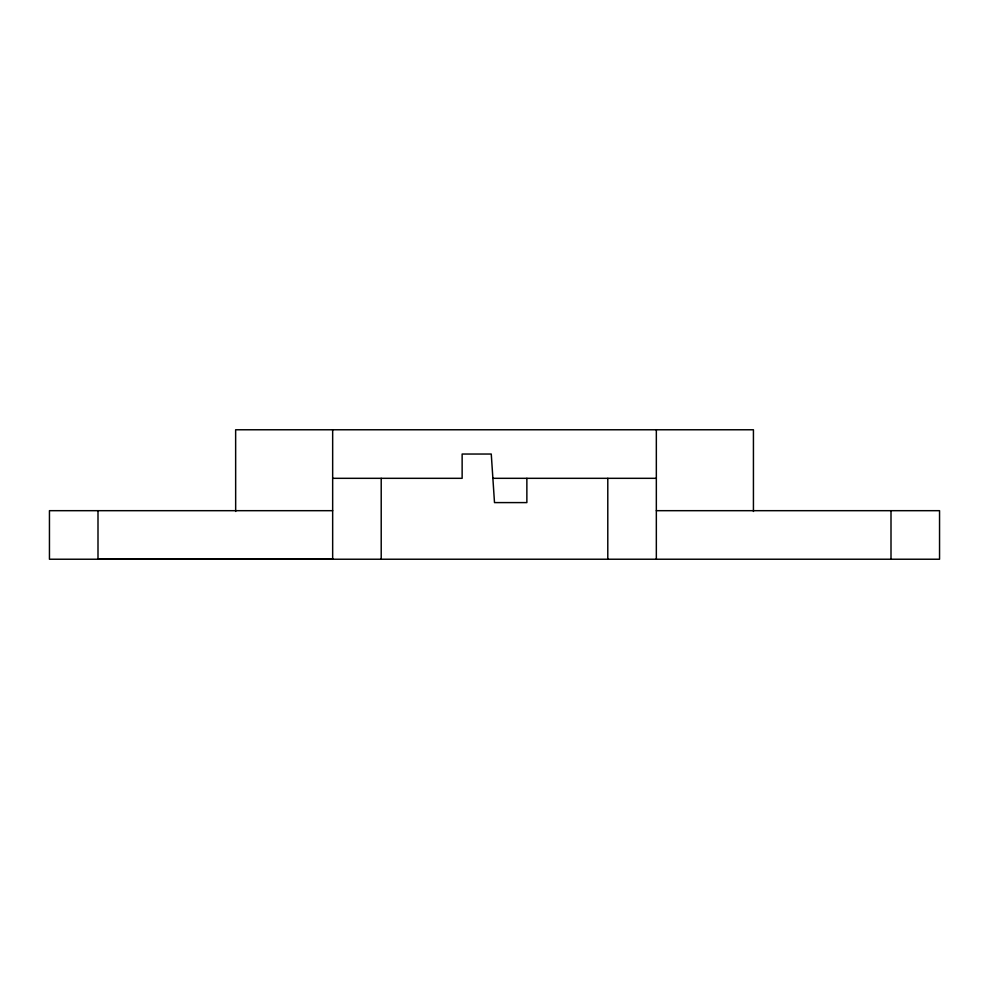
<?xml version="1.0" encoding="UTF-8"?>
<svg xmlns="http://www.w3.org/2000/svg" width="989" height="989" viewBox="0 0 989 989"><rect width="100%" height="100%" fill="white"/><g stroke="black" fill="none" stroke-linecap="round" stroke-linejoin="round"><path stroke-width="1.48" d="M332.663 478.317L462.135 478.317L462.135 454.038L491.261 454.038L494.5 502.597L526.865 502.597L526.865 478.317M492.881 478.317L656.337 478.317M332.663 510.683L49.45 510.683L49.45 559.23L939.55 559.23L939.55 510.683L656.337 510.683M332.663 559.057L97.998 559.23L97.998 510.683M891.002 510.683L891.002 559.23M753.433 511.449L753.433 429.77L235.642 429.77L235.666 511.449M656.337 429.77L656.337 559.23M607.79 478.317L607.79 559.23M381.21 478.317L381.21 559.23M332.663 429.77L332.663 559.23"/></g></svg>
